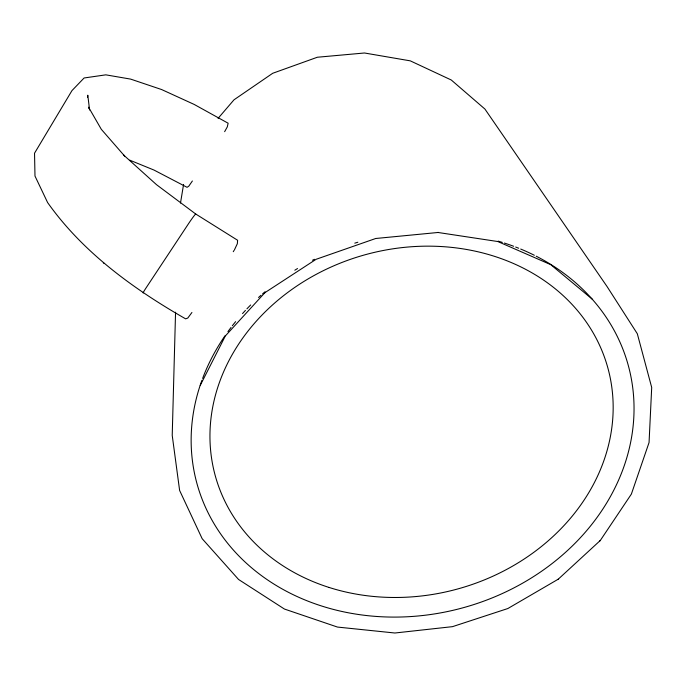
<?xml version="1.0" encoding="UTF-8"?>
<svg xmlns="http://www.w3.org/2000/svg" width="686" height="686" viewBox="0 0 686 686"><rect width="100%" height="100%" fill="white"/><g stroke="black" fill="none" stroke-linecap="round" stroke-linejoin="round"><path stroke-width="1.03" d="M175.556 312.181L172.22 435.378L179.621 490.456L202.173 538.707L238.565 579.473L284.424 609.039L337.469 627.064L394.887 633.007L452.511 626.652L507.863 608.525L558.267 579.181M87.525 97.283L87.799 95.208L89.592 110.009M180.495 203.065L183.565 184.448M200.243 385.361L225.342 335.96L264.942 292.63M234.509 249.721L237.347 243.684L237.622 240.272L195.716 214.006L156.511 184.68L123.694 155.105L124.655 156.099L101.322 129.328L88.554 107.179L89.42 109.048M224.639 131.678L227.306 126.867L228.129 123.214L194.224 104.452L161.622 89.549L130.649 79.113L105.824 74.843L84.104 77.981L71.97 90.603L34.532 153.201L34.986 176.045L47.617 202.567C82.843 252.362 133.273 288.806 185.632 318.853L187.784 318.055L191.926 312.49M233.257 251.702L234.089 250.381M192.389 180.984L188.779 186.18L187.064 187.312L154.016 170.068L129.748 160.164M557.907 579.507L600.301 540.474L631.369 494.1L649.059 442.53L651.7 387.487L637.32 333.748L607.05 286.534L484.916 109.048L451.268 79.996L410.305 60.857L364.48 52.993L317.361 57.238L272.702 73.282L234.012 99.804L218.071 118.378M599.744 540.98L600.301 540.474M264.393 292.999L316.117 259.291L375.739 238.488L438.328 232.451L437.814 232.451L497.796 241.532L550.721 264.642L592.653 299.482M103.32 262.781L103.938 263.244M549.889 263.878A223.61 190.194 -15.3 0 1 601.365 511.276A223.61 190.194 -15.3 0 1 319.95 605.464A223.61 190.194 -15.3 0 1 201.907 380.344M202.627 378.406A223.61 190.194 -15.3 0 1 224.948 335.857M227.949 331.604A223.61 190.194 -15.3 0 1 231.053 327.428M232.331 325.764A223.61 190.194 -15.3 0 1 235.615 321.648M242.544 313.562A223.61 190.194 -15.3 0 1 245.451 310.389M246.926 308.829A223.61 190.194 -15.3 0 1 250.699 304.961M258.528 297.484A223.61 190.194 -15.3 0 1 260.946 295.314M262.575 293.882A223.61 190.194 -15.3 0 1 265.036 291.773M294.809 270.207A223.61 190.194 -15.3 0 1 297.544 268.543M312.482 260.268A223.61 190.194 -15.3 0 1 314.377 259.308M354.782 243.153A223.61 190.194 -15.3 0 1 357.852 242.235M498.173 241.138A223.61 190.194 -15.3 0 1 502.332 242.398M504.407 243.058A223.61 190.194 -15.3 0 1 513.634 246.265M515.666 247.037A223.61 190.194 -15.3 0 1 518.685 248.229M520.691 249.044A223.61 190.194 -15.3 0 1 534.343 255.261M536.238 256.212A223.61 190.194 -15.3 0 1 549.006 263.338M143.623 292.528A9.021 0.472 -55.3 0 1 145.929 288.12L188.496 223.739A9.167 0.489 -55.5 0 1 193.684 216.356A9.167 0.489 -55.5 0 1 195.716 214.221M329.169 587.482A203.571 173.404 -15.3 0 0 612.109 389.622A203.571 173.404 -15.3 0 0 293.376 288.386A203.571 173.404 -15.3 0 0 329.169 587.482"/></g></svg>
